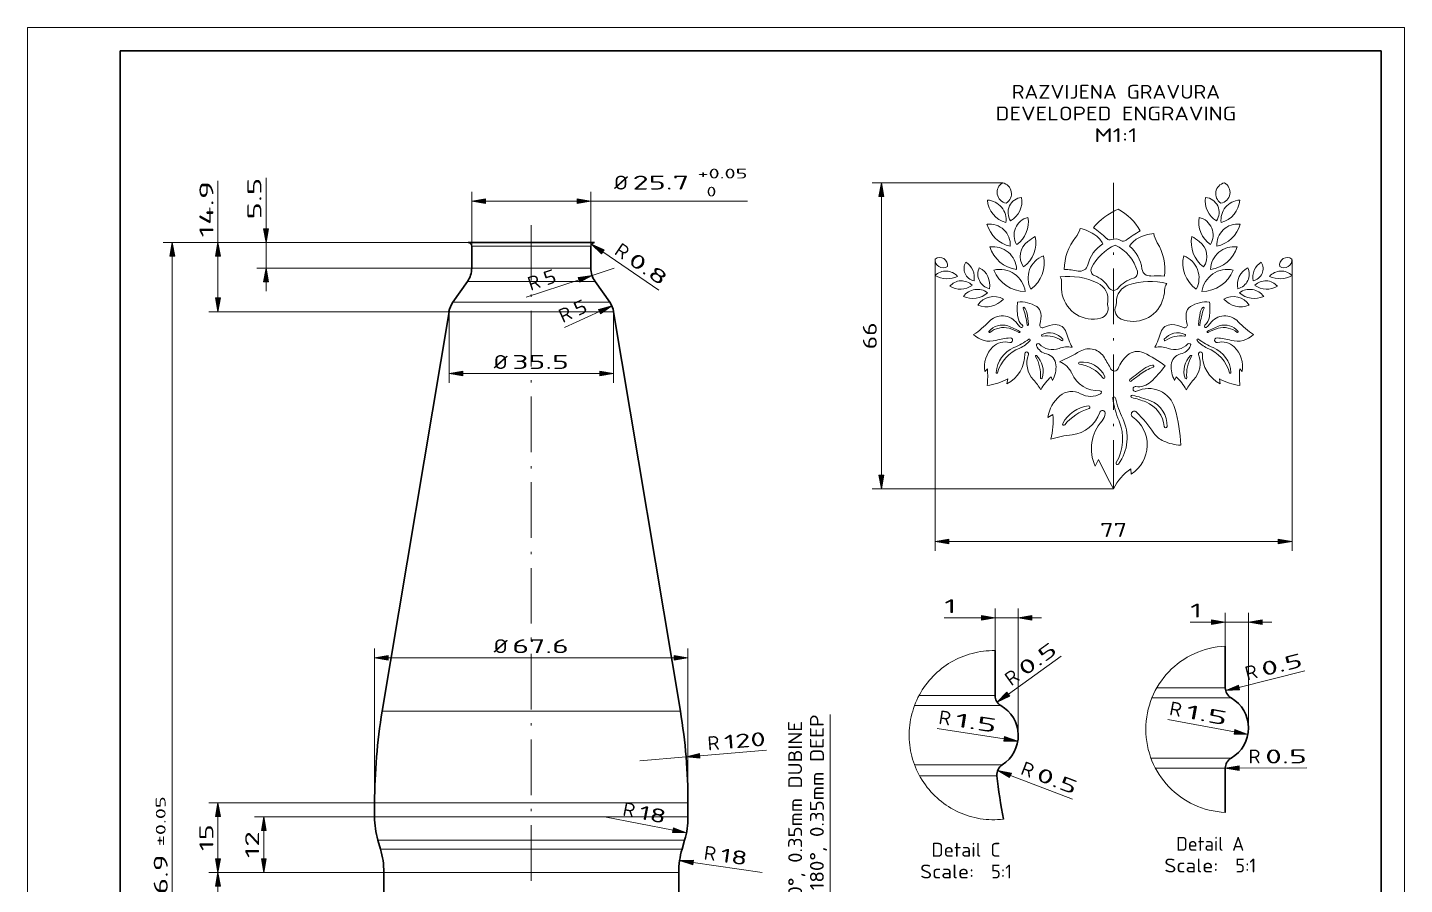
# Model space of a CAD drawing. Extents: x 0 to 297, y 0 to 420.
# Drawn here: x 0 to 297, y 235.1 to 420 of the extents above; entities that cross this region are included whole.
import ezdxf
from ezdxf.enums import TextEntityAlignment as Align

# ---------------------------------------------------------------- set-up
doc = ezdxf.new("R2010")
doc.units = 0
doc.linetypes.add('DASHDOT', pattern=[18.5, 12, -3, 0.5, -3])
doc.layers.get('0').update_dxf_attribs({"lineweight": 13})
doc.layers.add('2', color=7, linetype='Continuous', lineweight=13)
doc.layers.add('5', color=7, linetype='Continuous', lineweight=13)
doc.styles.get("Standard").update_dxf_attribs({"font": 'isocp.shx'})

# ---------------------------------------------------------------- blocks, each defined once
blk = doc.blocks.new('BLOCK56')
at = {"color": 7, "lineweight": 13}
blk.add_lwpolyline([(14.44, -192.51), (64.48, -179.38), (64.48, -101.8)], dxfattribs=at)
blk.add_solid([(17.17, -191.26), (14.44, -192.51), (17.43, -192.26)], dxfattribs=at)
for s, p, p2 in [('2 GRAVURE x 180%%d, 0.35mm DUBINE', (58.41, -174.98), (58.41, -103.2)), ('2 ENGRAVINGS x 180%%d, 0.35mm DEEP', (63.1, -176.38), (63.1, -101.8))]:
    blk.add_text(s, height=3, rotation=90, dxfattribs=at).set_placement(p, p2, align=Align.FIT)
blk = doc.blocks.new('BLOCK58')
at = {"color": 7, "lineweight": 13, "ltscale": 0.361721}
blk.add_line((36.33, -110.73), (50.75, -109.54), dxfattribs=at)
at = {"color": 7, "lineweight": 13, "ltscale": 0.25}
blk.add_line((23.42, -111.81), (33.39, -110.98), dxfattribs=at)
at = {"color": 7, "lineweight": 13}
blk.add_lwpolyline([(36.29, -110.22), (33.39, -110.98), (36.38, -111.25)], close=True, dxfattribs=at)
blk.add_solid([(36.29, -110.22), (33.39, -110.98), (36.29, -110.22), (36.38, -111.25)], dxfattribs=at)
for s, p, p2 in [('R', (38.12, -109.58), (40.71, -109.37)), ('120', (41.7, -109.29), (50.67, -108.54))]:
    blk.add_text(s, height=3, rotation=4.7424, dxfattribs=at).set_placement(p, p2, align=Align.FIT)
blk = doc.blocks.new('BLOCK59')
at = {"color": 7, "lineweight": 13, "ltscale": 0.366083}
blk.add_line((15.43, -2.02), (27.51, -10.28), dxfattribs=at)
at = {"color": 7, "lineweight": 13}
blk.add_lwpolyline([(15.72, -1.59), (12.99, -0.35), (15.13, -2.45)], close=True, dxfattribs=at)
blk.add_solid([(15.72, -1.59), (12.99, -0.35), (15.72, -1.59), (15.13, -2.45)], dxfattribs=at)
for s, p, p2 in [('R', (17.68, -2.35), (19.83, -3.81)), ('0.8', (20.65, -4.38), (28.08, -9.46))]:
    blk.add_text(s, height=3, rotation=325.6288, dxfattribs=at).set_placement(p, p2, align=Align.FIT)
blk = doc.blocks.new('BLOCK61')
at = {"color": 7, "lineweight": 13, "ltscale": 0.323802}
for p, q in [((-12.85, -2), (-12.85, 10.95)), ((12.85, -2), (12.85, 10.95))]:
    blk.add_line(p, q, dxfattribs=at)
at = {"color": 7, "lineweight": 13, "ltscale": 0.494779}
blk.add_line((-9.9, 8.95), (9.9, 8.95), dxfattribs=at)
at = {"color": 7, "lineweight": 13}
blk.add_line((12.85, 8.95), (46.63, 8.95), dxfattribs=at)
for points in [[(-9.9, 9.47), (-12.85, 8.95), (-9.9, 8.43)], [(9.9, 8.43), (12.85, 8.95), (9.9, 9.47)]]:
    blk.add_lwpolyline(points, close=True, dxfattribs=at)
for points in [[(-9.9, 9.47), (-12.85, 8.95), (-9.9, 9.47), (-9.9, 8.43)], [(9.9, 8.43), (12.85, 8.95), (9.9, 8.43), (9.9, 9.47)]]:
    blk.add_solid(points, dxfattribs=at)
for s, height, p, p2 in [('+0.05', 2.1, (35.85, 13.85), (46.63, 13.85)), ('%%c', 3, (17.85, 11.45), (20.85, 11.45)), ('25.7', 3, (21.85, 11.45), (34.05, 11.45)), (' 0', 2.1, (35.85, 9.95), (39.91, 9.95))]:
    blk.add_text(s, height=height, dxfattribs=at).set_placement(p, p2, align=Align.FIT)
blk = doc.blocks.new('BLOCK64')
at = {"color": 7, "lineweight": 13}
for p, q in [((-33.8, -120.9), (-33.8, -87.58)), ((33.8, -120.9), (33.8, -87.58)), ((-30.85, -89.58), (30.85, -89.58))]:
    blk.add_line(p, q, dxfattribs=at)
for points in [[(-30.85, -89.06), (-33.8, -89.58), (-30.85, -90.1)], [(30.85, -90.1), (33.8, -89.58), (30.85, -89.06)]]:
    blk.add_lwpolyline(points, close=True, dxfattribs=at)
for points in [[(-30.85, -89.06), (-33.8, -89.58), (-30.85, -89.06), (-30.85, -90.1)], [(30.85, -90.1), (33.8, -89.58), (30.85, -90.1), (30.85, -89.06)]]:
    blk.add_solid(points, dxfattribs=at)
for s, p, p2 in [('%%c', (-8.1, -88.58), (-5.1, -88.58)), ('67.6', (-4.1, -88.58), (8.1, -88.58))]:
    blk.add_text(s, height=3, dxfattribs=at).set_placement(p, p2, align=Align.FIT)
blk = doc.blocks.new('BLOCK67')
at = {"color": 7, "lineweight": 13}
for p, q in [((-13.65, 0), (-79.44, 0)), ((-77.44, -263.95), (-77.44, -2.95)), ((-32.97, -266.9), (-79.44, -266.9))]:
    blk.add_line(p, q, dxfattribs=at)
for points in [[(-76.92, -2.95), (-77.44, 0), (-77.96, -2.95)], [(-77.96, -263.95), (-77.44, -266.9), (-76.92, -263.95)]]:
    blk.add_lwpolyline(points, close=True, dxfattribs=at)
for points in [[(-76.92, -2.95), (-77.44, 0), (-76.92, -2.95), (-77.96, -2.95)], [(-77.96, -263.95), (-77.44, -266.9), (-77.96, -263.95), (-76.92, -263.95)]]:
    blk.add_solid(points, dxfattribs=at)
for s, height, p, p2 in [('%%p0.05', 2.1, (-78.89, -130.24), (-78.89, -119.46)), ('266.9', 3, (-78.44, -147.44), (-78.44, -132.04))]:
    blk.add_text(s, height=height, rotation=90, dxfattribs=at).set_placement(p, p2, align=Align.FIT)
blk = doc.blocks.new('BLOCK71')
at = {"color": 7, "lineweight": 13, "ltscale": 0.376139}
blk.add_line((30.57, -126.78), (15.8, -123.9), dxfattribs=at)
at = {"color": 7, "lineweight": 13}
blk.add_lwpolyline([(30.47, -127.29), (33.47, -127.35), (30.67, -126.27)], close=True, dxfattribs=at)
blk.add_solid([(30.47, -127.29), (33.47, -127.35), (30.47, -127.29), (30.67, -126.27)], dxfattribs=at)
for s, p, p2 in [('R', (19.53, -123.61), (22.08, -124.11)), ('18', (23.06, -124.3), (28.75, -125.41))]:
    blk.add_text(s, height=3, rotation=348.9658, dxfattribs=at).set_placement(p, p2, align=Align.FIT)
blk = doc.blocks.new('BLOCK72')
at = {"color": 7, "lineweight": 13, "ltscale": 0.376139}
blk.add_line((34.91, -133.77), (49.8, -135.9), dxfattribs=at)
at = {"color": 7, "lineweight": 13}
blk.add_lwpolyline([(34.98, -133.25), (31.98, -133.35), (34.83, -134.28)], close=True, dxfattribs=at)
blk.add_solid([(34.98, -133.25), (31.98, -133.35), (34.98, -133.25), (34.83, -134.28)], dxfattribs=at)
for s, p, p2 in [('R', (37.07, -133.07), (39.65, -133.44)), ('18', (40.64, -133.58), (46.38, -134.4))]:
    blk.add_text(s, height=3, rotation=351.8528, dxfattribs=at).set_placement(p, p2, align=Align.FIT)
blk = doc.blocks.new('BLOCK73')
at = {"color": 7, "lineweight": 13, "ltscale": 0.206111}
blk.add_line((14.68, -14.87), (7.18, -18.3), dxfattribs=at)
at = {"color": 7, "lineweight": 13}
blk.add_lwpolyline([(14.9, -15.35), (17.37, -13.65), (14.46, -14.4)], close=True, dxfattribs=at)
blk.add_solid([(14.9, -15.35), (17.37, -13.65), (14.9, -15.35), (14.46, -14.4)], dxfattribs=at)
for s, p, p2 in [('R', (6.76, -17.39), (9.13, -16.31)), ('5', (10.04, -15.9), (12.4, -14.81))]:
    blk.add_text(s, height=3, rotation=24.5669, dxfattribs=at).set_placement(p, p2, align=Align.FIT)
blk = doc.blocks.new('BLOCK74')
at = {"color": 7, "lineweight": 13, "ltscale": 0.125}
blk.add_line((17.85, -5.5), (13.1, -7.07), dxfattribs=at)
at = {"color": 7, "lineweight": 13, "ltscale": 0.301139}
blk.add_line((10.3, -8), (-1.14, -11.79), dxfattribs=at)
at = {"color": 7, "lineweight": 13}
blk.add_lwpolyline([(10.46, -8.5), (13.1, -7.07), (10.14, -7.51)], close=True, dxfattribs=at)
blk.add_solid([(10.46, -8.5), (13.1, -7.07), (10.46, -8.5), (10.14, -7.51)], dxfattribs=at)
for s, p, p2 in [('5', (3.23, -9.29), (5.7, -8.47)), ('R', (-0.18, -10.42), (2.28, -9.6))]:
    blk.add_text(s, height=3, rotation=18.3245, dxfattribs=at).set_placement(p, p2, align=Align.FIT)
blk = doc.blocks.new('BLOCK78')
at = {"color": 7, "lineweight": 13}
for p, q in [((-31.8, -135.9), (-69.58, -135.9)), ((-67.58, -263.95), (-67.58, -138.85)), ((-32.97, -266.9), (-69.58, -266.9))]:
    blk.add_line(p, q, dxfattribs=at)
for points in [[(-67.06, -138.85), (-67.58, -135.9), (-68.1, -138.85)], [(-68.1, -263.95), (-67.58, -266.9), (-67.06, -263.95)]]:
    blk.add_lwpolyline(points, close=True, dxfattribs=at)
for points in [[(-67.06, -138.85), (-67.58, -135.9), (-67.06, -138.85), (-68.1, -138.85)], [(-68.1, -263.95), (-67.58, -266.9), (-68.1, -263.95), (-67.06, -263.95)]]:
    blk.add_solid(points, dxfattribs=at)
blk.add_text('131', height=3, rotation=90, dxfattribs=at).set_placement((-68.58, -205.9), (-68.58, -196.9), align=Align.FIT)
blk = doc.blocks.new('BLOCK79')
at = {"color": 7, "lineweight": 13}
for p, q in [((-33.8, -123.9), (-59.71, -123.9)), ((-31.8, -135.9), (-59.71, -135.9))]:
    blk.add_line(p, q, dxfattribs=at)
at = {"color": 7, "lineweight": 13, "ltscale": 0.152279}
blk.add_line((-57.71, -132.95), (-57.71, -126.85), dxfattribs=at)
at = {"color": 7, "lineweight": 13}
for points in [[(-57.18, -126.85), (-57.71, -123.9), (-58.23, -126.85)], [(-58.23, -132.95), (-57.71, -135.9), (-57.18, -132.95)]]:
    blk.add_lwpolyline(points, close=True, dxfattribs=at)
for points in [[(-57.18, -126.85), (-57.71, -123.9), (-57.18, -126.85), (-58.23, -126.85)], [(-58.23, -132.95), (-57.71, -135.9), (-58.23, -132.95), (-57.18, -132.95)]]:
    blk.add_solid(points, dxfattribs=at)
blk.add_text('12', height=3, rotation=90, dxfattribs=at).set_placement((-58.71, -132.8), (-58.71, -127), align=Align.FIT)
blk = doc.blocks.new('BLOCK80')
at = {"color": 7, "lineweight": 13}
for p, q in [((-33.8, -120.9), (-69.58, -120.9)), ((-31.8, -135.9), (-69.58, -135.9))]:
    blk.add_line(p, q, dxfattribs=at)
at = {"color": 7, "lineweight": 13, "ltscale": 0.227279}
blk.add_line((-67.58, -132.95), (-67.58, -123.85), dxfattribs=at)
at = {"color": 7, "lineweight": 13}
for points in [[(-67.06, -123.85), (-67.58, -120.9), (-68.1, -123.85)], [(-68.1, -132.95), (-67.58, -135.9), (-67.06, -132.95)]]:
    blk.add_lwpolyline(points, close=True, dxfattribs=at)
for points in [[(-67.06, -123.85), (-67.58, -120.9), (-67.06, -123.85), (-68.1, -123.85)], [(-68.1, -132.95), (-67.58, -135.9), (-68.1, -132.95), (-67.06, -132.95)]]:
    blk.add_solid(points, dxfattribs=at)
blk.add_text('15', height=3, rotation=90, dxfattribs=at).set_placement((-68.58, -131.3), (-68.58, -125.5), align=Align.FIT)
blk = doc.blocks.new('BLOCK81')
at = {"color": 7, "lineweight": 13, "ltscale": 0.38398}
for p, q in [((-17.75, -14.9), (-17.75, -30.26)), ((17.75, -14.9), (17.75, -30.26))]:
    blk.add_line(p, q, dxfattribs=at)
at = {"color": 7, "lineweight": 13}
blk.add_line((-14.8, -28.26), (14.8, -28.26), dxfattribs=at)
for points in [[(-14.8, -27.74), (-17.75, -28.26), (-14.8, -28.78)], [(14.8, -28.78), (17.75, -28.26), (14.8, -27.74)]]:
    blk.add_lwpolyline(points, close=True, dxfattribs=at)
for points in [[(-14.8, -27.74), (-17.75, -28.26), (-14.8, -27.74), (-14.8, -28.78)], [(14.8, -28.78), (17.75, -28.26), (14.8, -28.78), (14.8, -27.74)]]:
    blk.add_solid(points, dxfattribs=at)
for s, p, p2 in [('%%c', (-8.1, -27.26), (-5.1, -27.26)), ('35.5', (-4.1, -27.26), (8.1, -27.26))]:
    blk.add_text(s, height=3, dxfattribs=at).set_placement(p, p2, align=Align.FIT)
blk = doc.blocks.new('BLOCK82')
at = {"color": 7, "lineweight": 13, "ltscale": 0.332839}
blk.add_line((-67.58, 0), (-67.58, 13.31), dxfattribs=at)
at = {"color": 7, "lineweight": 13}
for p, q in [((-13.65, 0), (-69.58, 0)), ((-17.75, -14.9), (-69.58, -14.9))]:
    blk.add_line(p, q, dxfattribs=at)
at = {"color": 7, "lineweight": 13, "ltscale": 0.224779}
blk.add_line((-67.58, -11.95), (-67.58, -2.95), dxfattribs=at)
at = {"color": 7, "lineweight": 13}
for points in [[(-67.06, -2.95), (-67.58, 0), (-68.1, -2.95)], [(-68.1, -11.95), (-67.58, -14.9), (-67.06, -11.95)]]:
    blk.add_lwpolyline(points, close=True, dxfattribs=at)
for points in [[(-67.06, -2.95), (-67.58, 0), (-67.06, -2.95), (-68.1, -2.95)], [(-68.1, -11.95), (-67.58, -14.9), (-68.1, -11.95), (-67.06, -11.95)]]:
    blk.add_solid(points, dxfattribs=at)
blk.add_text('14.9', height=3, rotation=90, dxfattribs=at).set_placement((-68.58, 1.12), (-68.58, 13.31), align=Align.FIT)
blk = doc.blocks.new('BLOCK83')
at = {"color": 7, "lineweight": 13, "ltscale": 0.276097}
blk.add_line((-57.22, 2.95), (-57.22, 14), dxfattribs=at)
at = {"color": 7, "lineweight": 13}
for p, q in [((-13.65, 0), (-59.22, 0)), ((-12.85, -5.5), (-59.22, -5.5))]:
    blk.add_line(p, q, dxfattribs=at)
at = {"color": 7, "lineweight": 13, "ltscale": 0.1375}
blk.add_line((-57.22, -5.5), (-57.22, 0), dxfattribs=at)
at = {"color": 7, "lineweight": 13, "ltscale": 0.051139}
blk.add_line((-57.22, -10.5), (-57.22, -8.45), dxfattribs=at)
at = {"color": 7, "lineweight": 13}
for points in [[(-57.74, 2.95), (-57.22, 0), (-56.7, 2.95)], [(-56.7, -8.45), (-57.22, -5.5), (-57.74, -8.45)]]:
    blk.add_lwpolyline(points, close=True, dxfattribs=at)
for points in [[(-57.74, 2.95), (-57.22, 0), (-57.74, 2.95), (-56.7, 2.95)], [(-56.7, -8.45), (-57.22, -5.5), (-56.7, -8.45), (-57.74, -8.45)]]:
    blk.add_solid(points, dxfattribs=at)
blk.add_text('5.5', height=3, rotation=90, dxfattribs=at).set_placement((-58.22, 5), (-58.22, 14), align=Align.FIT)
blk = doc.blocks.new('BLOCK85')
at = {"color": 7, "lineweight": 30}
for p, q in [((13.65, 0), (-13.65, 0)), ((-17.75, -14.9), (-32.16, -101.12)), ((17.75, -14.9), (32.16, -101.12)), ((-31.8, -214.67), (-31.8, -135.9)), ((31.8, -214.67), (31.8, -135.9))]:
    blk.add_line(p, q, dxfattribs=at)
at = {"color": 7, "lineweight": 30, "ltscale": 0.03}
for p, q in [((-12.85, -2), (-12.85, -0.8)), ((12.85, -2), (12.85, -0.8))]:
    blk.add_line(p, q, dxfattribs=at)
at = {"color": 7, "lineweight": 13}
for p, q in [((11.28, -0.8), (-12.85, -0.8)), ((11.28, -5.5), (-12.85, -5.5)), ((12.08, -8.38), (-13.76, -8.38)), ((14.84, -12.85), (-16.91, -12.85)), ((15.58, -14.9), (-17.75, -14.9)), ((28.22, -101.12), (-32.16, -101.12)), ((29.66, -120.9), (-33.8, -120.9)), ((29.66, -123.9), (-33.8, -123.9)), ((29.03, -128.94), (-33.08, -128.94)), ((28.54, -130.86), (-32.52, -130.86)), ((27.91, -135.9), (-31.8, -135.9))]:
    blk.add_line(p, q, dxfattribs=at)
at = {"color": 7, "lineweight": 30, "ltscale": 0.0875}
for p, q in [((-12.85, -5.5), (-12.85, -2)), ((12.85, -5.5), (12.85, -2))]:
    blk.add_line(p, q, dxfattribs=at)
at = {"color": 7, "lineweight": 13, "ltscale": 0.039327}
for p, q in [((12.85, -0.8), (11.28, -0.8)), ((12.85, -5.5), (11.28, -5.5))]:
    blk.add_line(p, q, dxfattribs=at)
at = {"color": 7, "lineweight": 30, "ltscale": 0.136588}
for p, q in [((-13.76, -8.38), (-16.91, -12.85)), ((13.76, -8.38), (16.91, -12.85))]:
    blk.add_line(p, q, dxfattribs=at)
at = {"color": 7, "lineweight": 13, "ltscale": 0.042116}
blk.add_line((13.76, -8.38), (12.08, -8.38), dxfattribs=at)
at = {"color": 7, "lineweight": 13, "ltscale": 0.051742}
blk.add_line((16.91, -12.85), (14.84, -12.85), dxfattribs=at)
at = {"color": 7, "lineweight": 13, "ltscale": 0.054323}
blk.add_line((17.75, -14.9), (15.58, -14.9), dxfattribs=at)
at = {"color": 7, "lineweight": 13, "ltscale": 0.09842}
blk.add_line((32.16, -101.12), (28.22, -101.12), dxfattribs=at)
at = {"color": 7, "lineweight": 30, "ltscale": 0.075}
for p, q in [((-33.8, -123.9), (-33.8, -120.9)), ((33.8, -123.9), (33.8, -120.9))]:
    blk.add_line(p, q, dxfattribs=at)
at = {"color": 7, "lineweight": 13, "ltscale": 0.103443}
for p, q in [((33.8, -120.9), (29.66, -120.9)), ((33.8, -123.9), (29.66, -123.9))]:
    blk.add_line(p, q, dxfattribs=at)
at = {"color": 7, "lineweight": 30, "ltscale": 0.05}
for p, q in [((-32.52, -130.86), (-33.08, -128.94)), ((32.52, -130.86), (33.08, -128.94))]:
    blk.add_line(p, q, dxfattribs=at)
at = {"color": 7, "lineweight": 13, "ltscale": 0.101239}
blk.add_line((33.08, -128.94), (29.03, -128.94), dxfattribs=at)
at = {"color": 7, "lineweight": 13, "ltscale": 0.099525}
blk.add_line((32.52, -130.86), (28.54, -130.86), dxfattribs=at)
at = {"color": 7, "lineweight": 13, "ltscale": 0.097322}
blk.add_line((31.8, -135.9), (27.91, -135.9), dxfattribs=at)
at = {"color": 7, "lineweight": 30}
for centre, radius, start, end in [((-13.65, -0.8), 0.8, 360, 90), ((13.65, -0.8), 0.8, 90, 180), ((-17.85, -5.5), 5, 324.8535, 359.9999), ((17.85, -5.5), 5, 180.0001, 215.1465), ((-12.82, -15.72), 5, 144.8535, 170.5126), ((12.82, -15.72), 5, 9.4874, 35.1465), ((86.2, -120.9), 120, 170.5127, 180), ((-86.2, -120.9), 120, 0, 9.4873), ((-15.8, -123.9), 18, 180, 196.2602), ((15.8, -123.9), 18, 343.7398, 360), ((-49.8, -135.9), 18, 0, 16.2602), ((49.8, -135.9), 18, 163.7398, 180)]:
    blk.add_arc(centre, radius, start, end, dxfattribs=at)
blk = doc.blocks.new('BLOCK94')
at = {"color": 7, "lineweight": 13}
for s, p, p2 in [('Detail A', (29.681, -221.698), (32.616, -221.698)), ('Scale:', (29.168, -222.634), (31.498, -222.634)), ('  5:1', (31.498, -222.634), (33.129, -222.634))]:
    blk.add_text(s, height=0.6, dxfattribs=at).set_placement(p, p2, align=Align.FIT)
blk = doc.blocks.new('BLOCK95')
at = {"color": 7, "lineweight": 13, "ltscale": 0.073217}
blk.add_line((32.388, -214.646), (35.229, -213.936), dxfattribs=at)
at = {"color": 7, "lineweight": 13}
blk.add_lwpolyline([(32.363, -214.545), (31.815, -214.789), (32.413, -214.747)], close=True, dxfattribs=at)
blk.add_solid([(32.363, -214.545), (31.815, -214.789), (32.363, -214.545), (32.413, -214.747)], dxfattribs=at)
for s, p, p2 in [('0.5', (33.435, -214.178), (35.181, -213.742)), ('R', (32.737, -214.353), (33.241, -214.227))]:
    blk.add_text(s, height=0.6, rotation=14.03369, dxfattribs=at).set_placement(p, p2, align=Align.FIT)
blk = doc.blocks.new('BLOCK96')
at = {"color": 7, "lineweight": 13, "ltscale": 0.073217}
blk.add_line((32.391, -218.132), (35.32, -218.125), dxfattribs=at)
at = {"color": 7, "lineweight": 13}
blk.add_lwpolyline([(32.391, -218.028), (31.8, -218.133), (32.391, -218.236)], close=True, dxfattribs=at)
blk.add_solid([(32.391, -218.028), (31.8, -218.133), (32.391, -218.028), (32.391, -218.236)], dxfattribs=at)
for s, p, p2 in [('R', (32.8, -217.931), (33.319, -217.93)), ('0.5', (33.519, -217.929), (35.319, -217.925))]:
    blk.add_text(s, height=0.6, rotation=0.12663, dxfattribs=at).set_placement(p, p2, align=Align.FIT)
blk = doc.blocks.new('BLOCK97')
at = {"color": 7, "lineweight": 13, "ltscale": 0.073217}
blk.add_line((32.194, -216.566), (29.314, -216.031), dxfattribs=at)
at = {"color": 7, "lineweight": 13}
blk.add_lwpolyline([(32.175, -216.668), (32.775, -216.674), (32.213, -216.464)], close=True, dxfattribs=at)
blk.add_solid([(32.175, -216.668), (32.775, -216.674), (32.175, -216.668), (32.213, -216.464)], dxfattribs=at)
for s, p, p2 in [('R', (29.351, -215.835), (29.862, -215.929)), ('1.5', (30.059, -215.966), (31.828, -216.295))]:
    blk.add_text(s, height=0.6, rotation=349.47775, dxfattribs=at).set_placement(p, p2, align=Align.FIT)
blk = doc.blocks.new('BLOCK98')
at = {"color": 7, "lineweight": 13, "ltscale": 0.035881}
blk.add_line((31.8, -212.866), (31.8, -211.43), dxfattribs=at)
at = {"color": 7, "lineweight": 13, "ltscale": 0.124239}
blk.add_line((32.8, -216.4), (32.8, -211.43), dxfattribs=at)
at = {"color": 7, "lineweight": 13, "ltscale": 0.023225}
blk.add_line((30.28, -211.83), (31.209, -211.83), dxfattribs=at)
at = {"color": 7, "lineweight": 13, "ltscale": 0.025}
blk.add_line((31.8, -211.83), (32.8, -211.83), dxfattribs=at)
at = {"color": 7, "lineweight": 13, "ltscale": 0.010228}
blk.add_line((33.391, -211.83), (33.8, -211.83), dxfattribs=at)
at = {"color": 7, "lineweight": 13}
for points in [[(31.209, -211.935), (31.8, -211.83), (31.209, -211.726)], [(33.391, -211.726), (32.8, -211.83), (33.391, -211.935)]]:
    blk.add_lwpolyline(points, close=True, dxfattribs=at)
for points in [[(31.209, -211.935), (31.8, -211.83), (31.209, -211.935), (31.209, -211.726)], [(33.391, -211.726), (32.8, -211.83), (33.391, -211.726), (33.391, -211.935)]]:
    blk.add_solid(points, dxfattribs=at)
blk.add_text('1', height=0.6, dxfattribs=at).set_placement((30.28, -211.63), (30.8, -211.63), align=Align.FIT)
blk = doc.blocks.new('BLOCK99')
at = {"color": 7, "lineweight": 30, "ltscale": 0.045056}
blk.add_line((31.8, -214.668), (31.8, -212.866), dxfattribs=at)
at = {"color": 7, "lineweight": 13, "ltscale": 0.073868}
blk.add_line((31.8, -214.668), (28.845, -214.668), dxfattribs=at)
at = {"color": 7, "lineweight": 13, "ltscale": 0.085395}
blk.add_line((32.05, -215.101), (28.634, -215.101), dxfattribs=at)
at = {"color": 7, "lineweight": 13, "ltscale": 0.086471}
blk.add_line((32.05, -217.699), (28.591, -217.699), dxfattribs=at)
at = {"color": 7, "lineweight": 13, "ltscale": 0.075394}
blk.add_line((31.8, -218.132), (28.784, -218.132), dxfattribs=at)
at = {"color": 7, "lineweight": 30, "ltscale": 0.047831}
blk.add_line((31.8, -220.045), (31.8, -218.132), dxfattribs=at)
at = {"color": 7, "linetype": 'DASHDOT', "lineweight": 13}
blk.add_arc((31.963, -216.455), 3.593, 92.59395, 267.40605, dxfattribs=at)
at = {"color": 7, "lineweight": 30}
for centre, radius, start, end in [((32.3, -214.668), 0.5, 180.00006, 239.99994), ((31.3, -216.4), 1.5, 300.00008, 59.99991), ((32.3, -218.132), 0.5, 120.00006, 179.99994)]:
    blk.add_arc(centre, radius, start, end, dxfattribs=at)
blk = doc.blocks.new('BLOCK100')
at = {"color": 7, "lineweight": 13}
for s, p, p2 in [('Detail C', (29.055, -246.626), (32.036, -246.626)), ('Scale:', (28.565, -247.563), (30.895, -247.563)), ('  5:1', (30.895, -247.563), (32.526, -247.563))]:
    blk.add_text(s, height=0.6, dxfattribs=at).set_placement(p, p2, align=Align.FIT)
blk = doc.blocks.new('BLOCK101')
at = {"color": 7, "lineweight": 13, "ltscale": 0.070303}
blk.add_line((32.374, -239.615), (34.656, -237.972), dxfattribs=at)
at = {"color": 7, "lineweight": 13}
blk.add_lwpolyline([(32.313, -239.53), (31.894, -239.96), (32.435, -239.699)], close=True, dxfattribs=at)
blk.add_solid([(32.313, -239.53), (31.894, -239.96), (32.313, -239.53), (32.435, -239.699)], dxfattribs=at)
for s, p, p2 in [('0.5', (33.079, -238.861), (34.539, -237.81)), ('R', (32.494, -239.282), (32.916, -238.978))]:
    blk.add_text(s, height=0.6, rotation=35.74922, dxfattribs=at).set_placement(p, p2, align=Align.FIT)
blk = doc.blocks.new('BLOCK102')
at = {"color": 7, "lineweight": 13, "ltscale": 0.07156}
blk.add_line((32.466, -243.115), (35.139, -244.139), dxfattribs=at)
at = {"color": 7, "lineweight": 13}
blk.add_lwpolyline([(32.503, -243.018), (31.914, -242.904), (32.429, -243.212)], close=True, dxfattribs=at)
blk.add_solid([(32.503, -243.018), (31.914, -242.904), (32.503, -243.018), (32.429, -243.212)], dxfattribs=at)
for s, p, p2 in [('R', (32.858, -243.051), (33.343, -243.237)), ('0.5', (33.53, -243.308), (35.211, -243.952))]:
    blk.add_text(s, height=0.6, rotation=339.04862, dxfattribs=at).set_placement(p, p2, align=Align.FIT)
blk = doc.blocks.new('BLOCK103')
at = {"color": 7, "lineweight": 13, "ltscale": 0.039956}
blk.add_line((29.611, -236.314), (31.209, -236.314), dxfattribs=at)
at = {"color": 7, "lineweight": 13, "ltscale": 0.045364}
blk.add_line((31.8, -237.728), (31.8, -235.914), dxfattribs=at)
at = {"color": 7, "lineweight": 13, "ltscale": 0.025}
blk.add_line((31.8, -236.314), (32.8, -236.314), dxfattribs=at)
at = {"color": 7, "lineweight": 13, "ltscale": 0.137161}
blk.add_line((32.8, -241.4), (32.8, -235.914), dxfattribs=at)
at = {"color": 7, "lineweight": 13, "ltscale": 0.010228}
blk.add_line((33.391, -236.314), (33.8, -236.314), dxfattribs=at)
at = {"color": 7, "lineweight": 13}
for points in [[(31.209, -236.418), (31.8, -236.314), (31.209, -236.209)], [(33.391, -236.209), (32.8, -236.314), (33.391, -236.418)]]:
    blk.add_lwpolyline(points, close=True, dxfattribs=at)
for points in [[(31.209, -236.418), (31.8, -236.314), (31.209, -236.418), (31.209, -236.209)], [(33.391, -236.209), (32.8, -236.314), (33.391, -236.209), (33.391, -236.418)]]:
    blk.add_solid(points, dxfattribs=at)
blk.add_text('1', height=0.6, dxfattribs=at).set_placement((29.611, -236.114), (30.131, -236.114), align=Align.FIT)
blk = doc.blocks.new('BLOCK104')
at = {"color": 7, "lineweight": 13, "ltscale": 0.073217}
blk.add_line((32.198, -241.54), (29.305, -241.088), dxfattribs=at)
at = {"color": 7, "lineweight": 13}
blk.add_lwpolyline([(32.182, -241.643), (32.782, -241.632), (32.214, -241.437)], close=True, dxfattribs=at)
blk.add_solid([(32.182, -241.643), (32.782, -241.632), (32.182, -241.643), (32.214, -241.437)], dxfattribs=at)
for s, p, p2 in [('R', (29.336, -240.891), (29.849, -240.971)), ('1.5', (30.047, -241.002), (31.825, -241.28))]:
    blk.add_text(s, height=0.6, rotation=351.11683, dxfattribs=at).set_placement(p, p2, align=Align.FIT)
blk = doc.blocks.new('BLOCK105')
at = {"color": 7, "lineweight": 30, "ltscale": 0.048496}
blk.add_line((31.8, -239.668), (31.8, -237.728), dxfattribs=at)
at = {"color": 7, "lineweight": 13, "ltscale": 0.081948}
blk.add_line((31.8, -239.668), (28.522, -239.668), dxfattribs=at)
at = {"color": 7, "lineweight": 13, "ltscale": 0.093065}
blk.add_line((32.05, -240.101), (28.327, -240.101), dxfattribs=at)
at = {"color": 7, "lineweight": 13, "ltscale": 0.09453}
blk.add_line((32.111, -242.662), (28.33, -242.662), dxfattribs=at)
at = {"color": 7, "lineweight": 13, "ltscale": 0.083472}
blk.add_line((31.883, -243.131), (28.545, -243.131), dxfattribs=at)
at = {"color": 7, "linetype": 'DASHDOT', "lineweight": 13}
blk.add_arc((31.747, -241.379), 3.651, 89.17328, 276.56574, dxfattribs=at)
at = {"color": 7, "lineweight": 30}
for centre, radius, start, end in [((32.3, -239.668), 0.5, 180.00006, 239.99994), ((31.3, -241.4), 1.5, 302.72051, 59.99992), ((32.381, -243.083), 0.5, 122.72052, 185.51747), ((49.8, -241.4), 18, 185.51755, 191.55432)]:
    blk.add_arc(centre, radius, start, end, dxfattribs=at)
blk = doc.blocks.new('BLOCK106')
at = {"color": 7, "lineweight": 13}
for s, p, p2 in [('RAZVIJENA GRAVURA', (-21.96, 35.28), (22.98, 35.28)), ('DEVELOPED ENGRAVING', (-25.46, 30.6), (26.48, 30.6)), ('M1:1', (-4.15, 25.92), (5.17, 25.92))]:
    blk.add_text(s, height=3, dxfattribs=at).set_placement(p, p2, align=Align.FIT)
blk = doc.blocks.new('BLOCK107')
at = {"color": 7, "lineweight": 13}
for p, q in [((-38.5, 0.52), (-38.5, -62.26)), ((38.5, 0.52), (38.5, -62.26)), ((-35.54, -60.26), (35.54, -60.26))]:
    blk.add_line(p, q, dxfattribs=at)
for points in [[(-35.54, -59.74), (-38.5, -60.26), (-35.54, -60.78)], [(35.54, -60.78), (38.5, -60.26), (35.54, -59.74)]]:
    blk.add_lwpolyline(points, close=True, dxfattribs=at)
for points in [[(-35.54, -59.74), (-38.5, -60.26), (-35.54, -59.74), (-35.54, -60.78)], [(35.54, -60.78), (38.5, -60.26), (35.54, -60.78), (35.54, -59.74)]]:
    blk.add_solid(points, dxfattribs=at)
blk.add_text('77', height=3, dxfattribs=at).set_placement((-2.9, -59.26), (2.9, -59.26), align=Align.FIT)
blk = doc.blocks.new('BLOCK108')
at = {"color": 7, "lineweight": 13}
for p, q in [((-23.92, 17.13), (-52.08, 17.13)), ((-50.08, -45.92), (-50.08, 14.18)), ((0, -48.87), (-52.08, -48.87))]:
    blk.add_line(p, q, dxfattribs=at)
for points in [[(-49.56, 14.18), (-50.08, 17.13), (-50.6, 14.18)], [(-50.6, -45.92), (-50.08, -48.87), (-49.56, -45.92)]]:
    blk.add_lwpolyline(points, close=True, dxfattribs=at)
for points in [[(-49.56, 14.18), (-50.08, 17.13), (-49.56, 14.18), (-50.6, 14.18)], [(-50.6, -45.92), (-50.08, -48.87), (-50.6, -45.92), (-49.56, -45.92)]]:
    blk.add_solid(points, dxfattribs=at)
blk.add_text('66', height=3, rotation=90, dxfattribs=at).set_placement((-51.08, -18.77), (-51.08, -12.97), align=Align.FIT)

msp = doc.modelspace()

# ---------------------------------------------------------------- linework, layer by layer
at = {"color": 7, "linetype": 'DASHDOT', "lineweight": 13}
for p, q in [((234.25, 386.48), (234.25, 320.48)), ((108.66, 377.38), (108.66, 100.85))]:
    msp.add_line(p, q, dxfattribs=at)
at = {"color": 7, "lineweight": 13, "ltscale": 0.019577}
for p, q in [((207.04, 346.35), (206.5, 345.78)), ((261.47, 346.35), (262.01, 345.78))]:
    msp.add_line(p, q, dxfattribs=at)
at = {"color": 7, "lineweight": 13, "ltscale": 0.020599}
for p, q in [((220.77, 344.63), (221.08, 343.87)), ((247.74, 344.63), (247.43, 343.87))]:
    msp.add_line(p, q, dxfattribs=at)
at = {"color": 7, "lineweight": 13, "ltscale": 0.027559}
for p, q in [((211.42, 344.2), (211.22, 343.11)), ((257.08, 344.2), (257.28, 343.11))]:
    msp.add_line(p, q, dxfattribs=at)
at = {"color": 7, "lineweight": 13, "ltscale": 0.030304}
msp.add_line((220.1, 335.89), (221.16, 336.48), dxfattribs=at)
at = {"color": 7, "lineweight": 13, "ltscale": 0.039955}
msp.add_line((230.3, 325.33), (231, 326.76), dxfattribs=at)
at = {"color": 7, "lineweight": 13, "ltscale": 0.027841}
msp.add_line((238.08, 323.65), (237.97, 324.76), dxfattribs=at)
at = {"color": 7, "lineweight": 13}
for centre, radius, start, end in [((211.48, 384.43), 2.34, 479.1808, 621.1193), ((209.83, 384.14), 2.4, 302.5576, 437.7425), ((258.68, 384.14), 2.4, 462.2575, 597.4424), ((257.03, 384.43), 2.34, 278.8807, 420.8192), ((214.74, 380.11), 3.25, 455.6717, 574.0302), ((209.59, 382.52), 4.89, 300.0956, 369.6062), ((258.91, 382.52), 4.89, 530.3938, 599.9044), ((253.77, 380.11), 3.25, 325.9698, 444.3283), ((212.47, 383.18), 5.45, 184.3253, 254.8326), ((206.81, 378.5), 4.27, 352.1531, 447.0048), ((241.04, 367.42), 14.58, 473.4685, 499.8334), ((229.71, 370.37), 11.79, 389.3188, 422.0548), ((261.69, 378.5), 4.27, 452.9952, 547.8469), ((256.04, 383.18), 5.45, 285.1674, 355.6747), ((207.49, 373.11), 4.48, 356.1988, 456.8529), ((213.43, 379.38), 6.73, 195.6532, 257.3986), ((216.72, 375.21), 3.94, 463.8505, 571.2103), ((210.03, 377.98), 5.85, 304.6578, 370.403), ((258.48, 377.98), 5.85, 529.597, 595.3422), ((251.78, 375.21), 3.94, 328.7897, 436.1495), ((261.01, 373.11), 4.48, 443.1471, 543.8012), ((255.07, 379.38), 6.73, 282.6014, 344.3468), ((210.96, 373.61), 6.54, 306.2629, 371.7509), ((245.04, 332.79), 50.43, 483.2986, 485.4698), ((234.85, 367.75), 11.22, 501.566, 539.7999), ((221.94, 377.99), 5.27, 321.566, 345.2854), ((224.84, 367.25), 9.66, 414.7956, 436.872), ((218.44, 359.97), 20.37, 405.3208, 415.7815), ((227.82, 371.46), 4.5, 384.3335, 414.7956), ((233.47, 375.17), 1, 225.3208, 290.5565), ((234.64, 372.04), 2.35, 419.0345, 470.5565), ((257.55, 346.91), 34.1, 480.9896, 487.1051), ((241.56, 370.51), 4.5, 478.4223, 508.8844), ((244.01, 365.98), 9.66, 456.3459, 478.4223), ((248.16, 376.3), 5.27, 187.9325, 211.6519), ((257.55, 373.61), 6.54, 528.2491, 593.7371), ((223.47, 332.79), 50.43, 414.5302, 416.7014), ((208.24, 367.61), 5.1, 362.323, 457.3503), ((214.25, 374.73), 6.98, 197.1806, 262.4928), ((218.09, 370.61), 3.98, 485.4698, 574.876), ((236.1, 366.93), 7.64, 483.2319, 526.0617), ((238.9, 363.5), 10.47, 474.1022, 513.78), ((230.84, 365.04), 8.87, 375.4241, 424.7142), ((236.37, 374.91), 1, 239.0345, 307.1051), ((232.79, 366.99), 7.64, 367.1562, 409.986), ((234.13, 367.66), 11.22, 353.418, 391.6519), ((250.41, 370.61), 3.98, 325.124, 414.5302), ((260.27, 367.61), 5.1, 442.6497, 537.677), ((254.25, 374.73), 6.98, 277.5072, 342.8194), ((197.49, 369.87), 1.73, 533.7216, 662.4319), ((196.77, 368.72), 1.67, 349.161, 486.9925), ((204.69, 367.98), 2.69, 508.1068, 618.7096), ((200.25, 366.06), 3.97, 349.5804, 417.236), ((220.97, 365.94), 5.15, 470.9384, 567.7995), ((212.36, 369.18), 6.95, 305.6731, 373.0648), ((226.96, 369.2), 1.78, 257.9874, 346.0617), ((256.15, 369.18), 6.95, 526.9352, 594.3269), ((247.54, 365.94), 5.15, 332.2005, 429.0616), ((268.25, 366.06), 3.97, 482.764, 550.4196), ((263.82, 367.98), 2.69, 281.2904, 391.8932), ((271.73, 368.72), 1.67, 413.0075, 550.839), ((271.02, 369.87), 1.73, 237.5681, 366.2784), ((198.08, 364.07), 3.37, 401.1686, 493.6235), ((198.4, 371.08), 5.28, 240.0127, 294.7794), ((201.43, 362.09), 3.26, 404.4935, 500.4146), ((208.24, 366.8), 3.25, 515.0448, 616.1346), ((203.43, 364.5), 4.12, 348.019, 423.1604), ((209.7, 362.26), 5.56, 368.1743, 462.9775), ((215.15, 370.21), 7.16, 200.731, 270.4208), ((224.3, 350.99), 15.33, 424.777, 455.8333), ((220.62, 365.03), 2.44, 354.1321, 389.8018), ((223.4, 352.47), 15.32, 437.9874, 449.1021), ((230.58, 367.59), 1.2, 513.78, 609.1414), ((227.97, 360.72), 6.15, 390.7019, 429.1414), ((240.19, 359.82), 6.31, 465.0841, 501.7165), ((238.23, 367.08), 1.2, 285.0841, 375.4241), ((242.15, 368.16), 1.78, 187.1562, 275.2305), ((243.7, 351.13), 15.32, 444.1158, 455.2305), ((258.81, 362.26), 5.56, 437.0225, 531.8257), ((253.35, 370.21), 7.16, 269.5792, 339.269), ((265.07, 364.5), 4.12, 476.8396, 551.981), ((260.27, 366.8), 3.25, 283.8654, 384.9552), ((267.08, 362.09), 3.26, 399.5854, 495.5065), ((270.43, 364.07), 3.37, 406.3765, 498.8314), ((270.11, 371.08), 5.28, 245.2206, 299.9873), ((201.17, 368.09), 4.53, 240.1135, 304.7946), ((204.86, 359.82), 3.69, 413.2082, 504.3004), ((203.85, 366.39), 4.85, 245.8643, 311.6443), ((230.54, 364.01), 7.53, 534.1321, 552.9958), ((229.19, 361.37), 3.85, 350.5791, 424.777), ((234.29, 364.48), 1.2, 210.7019, 321.7165), ((238.71, 360.81), 3.85, 467.3985, 541.5964), ((242.14, 349.85), 15.33, 436.3422, 467.3985), ((237.73, 363.6), 7.53, 339.1797, 358.0434), ((247.7, 363.26), 2.44, 502.3737, 538.0434), ((263.64, 359.82), 3.69, 395.6996, 486.7918), ((264.65, 366.39), 4.85, 228.3557, 294.1357), ((267.34, 368.09), 4.53, 235.2054, 299.8865), ((208.4, 357.87), 4.08, 419.2637, 506.7112), ((206.85, 364.6), 4.85, 247.4718, 318.5032), ((225.23, 359.28), 11.76, 532.8606, 548.3597), ((214.27, 354.58), 6.21, 416.7605, 456.6395), ((214.87, 359.49), 0.15, 406.5386, 560.9431), ((201.01, 354.19), 14.69, 366.5294, 380.9431), ((213.63, 358.17), 1.96, 369.4752, 406.5386), ((216.58, 358.1), 2, 367.9324, 416.7605), ((229.77, 363.83), 6.74, 192.9958, 284.4583), ((230.91, 359.41), 2.18, 284.4583, 373.8651), ((234.96, 360.42), 2, 530.5791, 553.8651), ((236.74, 359.1), 2.18, 518.3104, 607.7172), ((232.86, 360.64), 2, 338.3104, 361.5964), ((238.47, 363.32), 6.74, 247.7172, 339.1797), ((251.92, 358.1), 2, 483.2395, 532.0676), ((254.23, 354.58), 6.21, 443.3605, 483.2395), ((267.49, 354.19), 14.69, 519.0569, 533.4706), ((254.88, 358.17), 1.96, 493.4614, 530.5248), ((253.63, 359.49), 0.15, 339.0569, 493.4614), ((243.28, 359.28), 11.76, 351.6403, 367.1394), ((260.11, 357.87), 4.08, 393.2888, 480.7363), ((261.66, 364.6), 4.85, 221.4968, 292.5282), ((193.43, 369.63), 19.13, 303.7776, 316.7342), ((210.25, 353.8), 3.97, 396.6594, 496.7342), ((216.59, 358.02), 3.03, 188.3597, 228.4355), ((177.72, 352.18), 38.37, 365.5446, 369.4752), ((213.14, 357.62), 5.48, 342.3062, 367.9324), ((255.37, 357.62), 5.48, 532.0676, 557.6938), ((290.79, 352.18), 38.37, 530.5248, 534.4554), ((251.92, 358.02), 3.03, 311.5645, 351.6403), ((258.25, 353.8), 3.97, 403.2658, 503.3406), ((275.07, 369.63), 19.13, 223.2658, 236.2224), ((207.58, 357.39), 5.07, 226.2032, 285.0388), ((207.5, 354.34), 0.15, 501.1684, 669.1222), ((210.26, 352.11), 3.7, 431.2266, 501.1684), ((210.53, 350.61), 4.66, 435.2206, 489.1222), ((207.02, 342.57), 13.77, 419.5409, 431.2266), ((209.81, 347.84), 7.52, 417.5184, 435.2206), ((219.62, 360.76), 7.7, 216.6594, 225.0234), ((213.93, 354.32), 0.153, 237.5184, 419.5409), ((214.38, 355.53), 0.293, 225.0234, 408.4355), ((215.76, 355.87), 0.15, 186.5294, 365.5446), ((218.91, 355.78), 0.582, 522.3062, 655.8778), ((218.91, 353.6), 0.2, 475.3056, 640.007), ((220.4, 350.44), 3.7, 398.5062, 475.3056), ((219.87, 348.14), 5.34, 413.8049, 460.007), ((221.99, 349.44), 6.47, 452.406, 475.8778), ((221.81, 353.57), 2.33, 376.2513, 452.406), ((241.27, 359.25), 17.94, 196.2513, 207.3861), ((227.23, 359.25), 17.94, 332.6139, 343.7487), ((246.69, 353.57), 2.33, 447.594, 523.7487), ((248.1, 350.44), 3.7, 424.6944, 501.4938), ((248.64, 348.14), 5.34, 439.993, 486.1951), ((246.52, 349.44), 6.47, 424.1222, 447.594), ((249.59, 355.78), 0.582, 244.1222, 377.6938), ((249.6, 353.6), 0.2, 259.993, 424.6944), ((252.75, 355.87), 0.15, 534.4554, 713.4706), ((254.12, 355.53), 0.293, 491.5645, 674.9766), ((248.89, 360.76), 7.7, 314.9766, 323.3406), ((254.58, 354.32), 0.153, 480.4591, 662.4816), ((261.48, 342.57), 13.77, 468.7734, 480.4591), ((258.7, 347.84), 7.52, 464.7794, 482.4816), ((257.97, 350.61), 4.66, 410.8778, 464.7794), ((258.24, 352.11), 3.7, 398.8316, 468.7734), ((260.93, 357.39), 5.07, 254.9612, 313.7968), ((261.01, 354.34), 0.15, 230.8778, 398.8316), ((212.36, 346.81), 5.95, 494.0041, 549.973), ((210.89, 348.33), 3.84, 435.5832, 494.0041), ((213.49, 335.39), 17.71, 455.0417, 465.0388), ((215.16, 345.18), 6.24, 472.5439, 536.5583), ((217, 343.33), 8.08, 471.5526, 524.3769), ((211.98, 352.53), 0.501, 255.5832, 455.0417), ((206.87, 365.16), 15.38, 292.5439, 306.2314), ((212.06, 355.84), 5.37, 291.5526, 320.9661), ((216.08, 352.59), 0.2, 320.9661, 486.2314), ((217.96, 351.48), 0.366, 404.1492, 565.3961), ((220.54, 352.71), 3.23, 205.3961, 256.8294), ((221.1, 354.53), 4.02, 224.1492, 290.1837), ((224.33, 345.76), 5.33, 439.0282, 470.1837), ((223.14, 352.62), 0.2, 233.8049, 398.5062), ((228.97, 346.86), 3.82, 389.4079, 480.0766), ((244.18, 345.76), 5.33, 429.8163, 460.9718), ((245.36, 352.62), 0.2, 501.4938, 666.1951), ((247.4, 354.53), 4.02, 249.8163, 315.8508), ((247.96, 352.71), 3.23, 283.1706, 334.6039), ((250.55, 351.48), 0.366, 334.6039, 495.8508), ((252.43, 352.59), 0.2, 413.7686, 579.0339), ((256.44, 355.84), 5.37, 219.0339, 248.4474), ((261.64, 365.16), 15.38, 233.7686, 247.4561), ((251.5, 343.33), 8.08, 375.6231, 428.4474), ((253.35, 345.18), 6.24, 363.4417, 427.4561), ((256.53, 352.53), 0.501, 444.9583, 644.4168), ((255.02, 335.39), 17.71, 434.9612, 444.9583), ((257.61, 348.33), 3.84, 405.9959, 464.4168), ((256.14, 346.81), 5.95, 350.027, 405.9959), ((207.97, 349.45), 7.12, 297.144, 361.0776), ((215.51, 349.59), 0.417, 339.4976, 541.0776), ((220.87, 347.59), 5.31, 519.4976, 582.761), ((217.54, 349.1), 0.15, 405.4625, 571.0297), ((210.97, 345.14), 7.53, 354.5414, 391.0297), ((214.3, 345.8), 4.77, 342.2491, 405.4625), ((219.21, 347.01), 2.62, 364.2013, 436.8294), ((204.35, 389.37), 45.31, 293.7082, 300.0766), ((221.01, 343.57), 4.59, 383.645, 430.2821), ((226.91, 347.56), 0.235, 457.138, 622.5532), ((227.54, 342.55), 5.28, 383.3028, 457.138), ((389.37, 437.27), 180.3, 209.4079, 210.297), ((242.63, 343.39), 7.99, 492.6419, 517.7119), ((239.4, 346.9), 3.22, 424.308, 492.6419), ((228.99, 325.26), 27.23, 413.0123, 424.308), ((249.3, 347.01), 2.62, 463.1706, 535.7987), ((254.21, 345.8), 4.77, 494.5375, 557.7509), ((257.54, 345.14), 7.53, 508.9703, 545.4586), ((250.96, 349.1), 0.15, 328.9703, 494.5375), ((247.63, 347.59), 5.31, 317.239, 380.5024), ((252.99, 349.59), 0.417, 358.9224, 560.5024), ((260.53, 349.45), 7.12, 538.9224, 602.856), ((187.04, 344.81), 20.06, 354.1804, 364.394), ((209.08, 345.55), 0.15, 536.5583, 704.3769), ((227.56, 336.97), 10.24, 491.5488, 511.5619), ((215.93, 346.77), 5.91, 330.5529, 364.2013), ((231.03, 347.95), 6.34, 203.645, 272.2478), ((225.89, 339.76), 7.64, 397.377, 442.5532), ((232.16, 344.54), 0.251, 217.377, 383.3028), ((234.44, 346.75), 0.864, 210.297, 337.7119), ((291.45, 278.15), 84.99, 486.5909, 489.1789), ((281.12, 288.79), 69.79, 486.1106, 488.1312), ((247.43, 334.98), 12.62, 471.557, 486.1106), ((243.29, 343.02), 4.19, 458.4528, 486.5909), ((221.36, 365.27), 30.17, 313.9078, 322.742), ((242.71, 346.93), 0.235, 291.557, 458.4528), ((252.57, 346.77), 5.91, 535.7987, 569.4471), ((240.94, 336.97), 10.24, 388.4381, 408.4512), ((259.43, 345.55), 0.15, 195.6231, 363.4417), ((281.46, 344.81), 20.06, 535.606, 545.8196), ((205.69, 354.45), 11.75, 276.3784, 299.2048), ((208.21, 335.87), 11.95, 389.9778, 402.761), ((218.66, 344.41), 0.2, 534.5414, 702.2491), ((231.29, 341.27), 0.346, 298.5506, 452.2478), ((237.9, 343.86), 0.217, 489.1789, 668.1312), ((238.98, 342), 0.53, 441.2707, 655.9204), ((239.64, 346.28), 3.8, 261.2707, 313.9078), ((241.8, 336.21), 5.91, 375.7553, 475.9204), ((249.85, 344.41), 0.2, 197.7509, 365.4586), ((260.3, 335.87), 11.95, 497.239, 510.0222), ((262.82, 354.45), 11.75, 240.7952, 263.6216), ((227.71, 334.69), 7.71, 490.8038, 531.0408), ((225.25, 337.54), 3.93, 421.0022, 490.8038), ((229.32, 344.89), 4.47, 241.0022, 298.5506), ((234.36, 340.01), 0.279, 374.0263, 548.5011), ((254.35, 343), 20.49, 188.5011, 202.6782), ((257.3, 345.74), 23.36, 194.0263, 205.573), ((238.26, 340.41), 0.26, 436.8194, 616.7627), ((233.16, 318.75), 21.99, 428.4725, 436.7627), ((231.8, 312.86), 28.56, 428.6375, 436.8194), ((238.92, 333.35), 6.29, 364.9098, 428.4725), ((240.15, 334.19), 5.65, 357.1182, 428.6375), ((205.42, 335.19), 15.79, 345.2747, 364.6928), ((229.8, 331.01), 7.42, 457.5454, 511.2277), ((232.26, 327.21), 11.08, 467.3304, 500.3038), ((224.48, 339.25), 7.18, 276.5511, 341.33), ((228.87, 338.07), 0.297, 287.3304, 457.5454), ((231.85, 336.76), 0.601, 353.9208, 521.33), ((229.69, 336.99), 2.78, 318.388, 353.9208), ((227.51, 331.48), 9.67, 323.986, 385.573), ((238.75, 336.56), 0.669, 404.39, 594.6963), ((234.05, 329.93), 7.46, 302.6877, 414.6963), ((214.49, 312.81), 34.62, 394.6558, 404.39), ((215.04, 328.66), 33.71, 362.0714, 375.7553), ((223.53, 334.45), 0.263, 511.2277, 680.3038), ((238.56, 329.11), 9.09, 498.388, 564.5812), ((226.19, 331.23), 10.03, 329.3969, 382.6782), ((245.49, 333.92), 0.302, 184.9098, 357.1182), ((228.34, 305.65), 26.65, 456.5511, 466.6745), ((247.08, 335.34), 5, 214.6558, 246.5089), ((249.42, 340.74), 10.89, 246.5089, 266.3223), ((321.52, 369.62), 100.15, 205.3322, 209.3833), ((244.01, 315.77), 10.83, 483.8551, 514.2349), ((235.08, 325.98), 0.3, 509.3969, 683.986)]:
    msp.add_arc(centre, radius, start, end, dxfattribs=at)
at = {"layer": '2', "color": 7, "lineweight": 13}
for p, q in [((0, 0), (0, 420)), ((0, 420), (297, 420)), ((297, 0), (297, 420))]:
    msp.add_line(p, q, dxfattribs=at)
at = {"layer": '5', "color": 7, "lineweight": 30}
for p, q in [((20, 5), (20, 415)), ((20, 415), (292, 415)), ((292, 5), (292, 415))]:
    msp.add_line(p, q, dxfattribs=at)

# ---------------------------------------------------------------- block references
at = {"lineweight": 0}
for name, p in [('BLOCK106', (234.25, 369.35)), ('BLOCK61', (108.66, 373.59)), ('BLOCK82', (108.66, 373.59)), ('BLOCK83', (108.66, 373.59)), ('BLOCK108', (234.25, 369.35)), ('BLOCK67', (108.66, 373.59)), ('BLOCK85', (108.66, 373.59)), ('BLOCK59', (108.66, 373.59)), ('BLOCK107', (234.25, 369.35)), ('BLOCK74', (108.66, 373.59)), ('BLOCK73', (108.66, 373.59)), ('BLOCK81', (108.66, 373.59)), ('BLOCK64', (108.66, 373.59)), ('BLOCK56', (108.66, 373.59)), ('BLOCK58', (108.66, 373.59)), ('BLOCK80', (108.66, 373.59)), ('BLOCK71', (108.66, 373.59)), ('BLOCK79', (108.66, 373.59)), ('BLOCK72', (108.66, 373.59)), ('BLOCK78', (108.66, 373.59))]:
    msp.add_blockref(name, p, dxfattribs=at)
at = {"lineweight": 0, "xscale": 5, "yscale": 5, "zscale": 5}
for name, p in [('BLOCK103', (49.69, 1474.21)), ('BLOCK98', (99.36, 1350.86)), ('BLOCK105', (49.69, 1474.21)), ('BLOCK101', (49.69, 1474.21)), ('BLOCK99', (99.36, 1350.86)), ('BLOCK95', (99.36, 1350.86)), ('BLOCK97', (99.36, 1350.86)), ('BLOCK104', (49.69, 1474.21)), ('BLOCK102', (49.69, 1474.21)), ('BLOCK96', (99.36, 1350.86)), ('BLOCK100', (49.69, 1474.21)), ('BLOCK94', (99.36, 1350.86))]:
    msp.add_blockref(name, p, dxfattribs=at)

doc.saveas('drawing.dxf')
